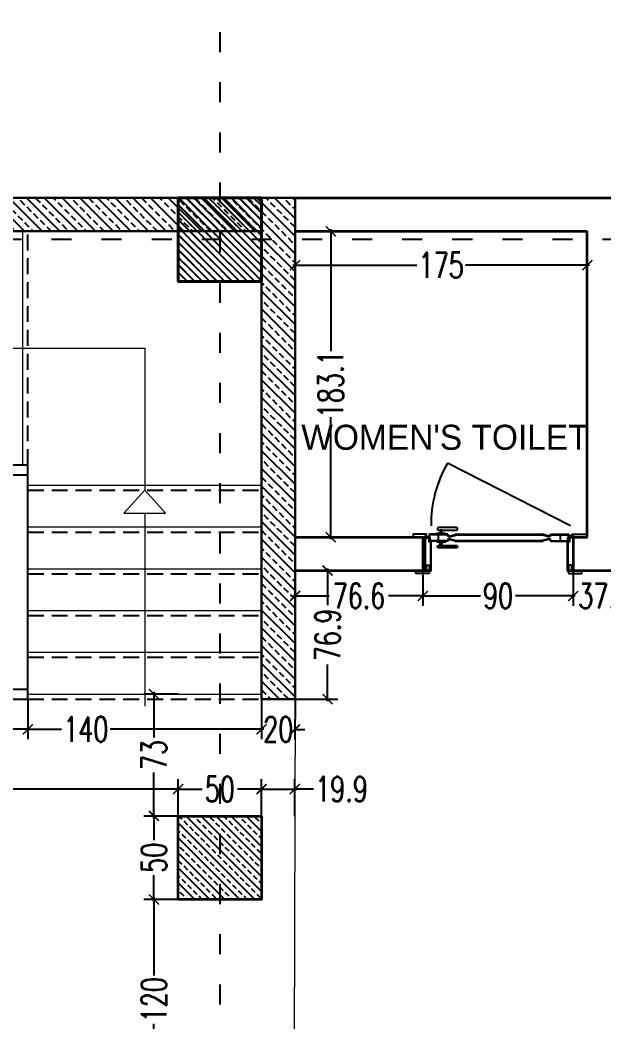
# Model space of a CAD drawing. Header units: centimetres. Extents: x -3207095 to 15275363, y -32656 to 4798027.
# Drawn here: x 684032 to 684382, y 4438224 to 4438823 of the extents above; entities that cross this region are included whole.
import ezdxf

# ---------------------------------------------------------------- set-up
doc = ezdxf.new("R2010")
doc.units = ezdxf.units.CM
for name, pattern in [('ACAD_ISO03W100', [30, 12, -18]), ('DASHED', [19.05, 12.7, -6.35]), ('DUZ', [500, 500]), ('HIDDEN', [0.375, 0.25, -0.125])]:
    doc.linetypes.add(name, pattern=pattern)
doc.layers.get('0').update_dxf_attribs({"color": 1, "linetype": 'DUZ'})
for name, color, linetype, lineweight in [('A-ANNO-PATT-4', 173, 'Continuous', 5), ('Area', 41, 'Continuous', 25), ('DUVAR', 7, 'Continuous', 35), ('iç duvar', 7, 'Continuous', 50), ('KOLON_F', 3, 'Continuous', 35)]:
    doc.layers.add(name, color=color, linetype=linetype, lineweight=lineweight)
for name, color, linetype in [('a-door', 2, 'Continuous'), ('DIM', 1, 'DUZ'), ('GOLGE', 8, 'HIDDEN'), ('GÖLGE', 8, 'DASHED'), ('KOLTAR_F', 145, 'Continuous'), ('LOGO', 7, 'Continuous')]:
    doc.layers.add(name, color=color, linetype=linetype)
doc.styles.add('DIM', font='ROMANSTW.SHX', dxfattribs={"width": 0.7})
doc.dimstyles.new('1_100', dxfattribs={"dimtxt": 15, "dimasz": 6, "dimexe": 6, "dimexo": 0, "dimgap": 2, "dimtad": 0, "dimdec": 1, "dimzin": 11, "dimdsep": 46, "dimtxsty": 'DIM', "dimblk": 'ARCHTICK', "dimcen": 3, "dimdle": 1.25, "dimclrt": 2, "dimadec": 0, "dimazin": 0, "dimtfac": 1.25, "dimtdec": 1, "dimtix": 1, "dimtofl": 0, "dimtmove": 1, "dimatfit": 3, "dimldrblk": 'ARCHTICK', "dimfxl": 20, "dimfxlon": 1, "dimtolj": 1, "dimtzin": 0, "dimarcsym": 0})

# ---------------------------------------------------------------- blocks, each defined once
blk = doc.blocks.new('_ArchTick')
at = {"color": 0, "linetype": 'ByBlock', "const_width": 0.15}
blk.add_lwpolyline([(-0.5, -0.5), (0.5, 0.5)], dxfattribs=at)
blk = doc.blocks.new('*D5506')
at = {"layer": 'Defpoints', "color": 0, "linetype": 'Continuous', "lineweight": 5, "transparency": 16777216}
for p in [(684126.79, 4438363.04), (683436.79, 4438346.93), (684126.79, 4438346.93)]:
    blk.add_point(p, dxfattribs=at)
at = {"layer": 'DIM', "color": 0, "linetype": 'Continuous', "lineweight": -2, "transparency": 16777216}
for p, q in [((683436.79, 4438346.93), (683436.79, 4438369.04)), ((684126.79, 4438346.93), (684126.79, 4438369.04)), ((683435.54, 4438363.04), (683766.29, 4438363.04)), ((684128.04, 4438363.04), (683797.29, 4438363.04))]:
    blk.add_line(p, q, dxfattribs=at)
at = {"layer": 'DIM', "color": 0, "linetype": 'Continuous', "lineweight": -2, "transparency": 16777216, "xscale": 6, "yscale": 6, "zscale": 6, "rotation": 180}
blk.add_blockref('_ArchTick', (683436.79, 4438363.04), dxfattribs=at)
at = {"layer": 'DIM', "color": 0, "linetype": 'Continuous', "lineweight": -2, "transparency": 16777216, "xscale": 6, "yscale": 6, "zscale": 6}
blk.add_blockref('_ArchTick', (684126.79, 4438363.04), dxfattribs=at)
at = {"layer": 'DIM', "color": 2, "linetype": 'Continuous', "lineweight": 5, "transparency": 16777216, "insert": (683781.79, 4438363.04), "char_height": 15, "attachment_point": 5, "style": 'DIM'}
blk.add_mtext('\\A1;690', dxfattribs=at)
blk = doc.blocks.new('*D5507')
at = {"layer": 'Defpoints', "color": 0, "linetype": 'Continuous', "lineweight": 5, "transparency": 16777216}
for p in [(684176.79, 4438363.04), (684126.79, 4438346.93), (684176.79, 4438346.93)]:
    blk.add_point(p, dxfattribs=at)
at = {"layer": 'DIM', "color": 0, "linetype": 'Continuous', "lineweight": -2, "transparency": 16777216}
for p, q in [((684126.79, 4438346.93), (684126.79, 4438369.04)), ((684176.79, 4438346.93), (684176.79, 4438369.04)), ((684125.54, 4438363.04), (684141.29, 4438363.04)), ((684178.04, 4438363.04), (684162.29, 4438363.04))]:
    blk.add_line(p, q, dxfattribs=at)
at = {"layer": 'DIM', "color": 0, "linetype": 'Continuous', "lineweight": -2, "transparency": 16777216, "xscale": 6, "yscale": 6, "zscale": 6, "rotation": 180}
blk.add_blockref('_ArchTick', (684126.79, 4438363.04), dxfattribs=at)
at = {"layer": 'DIM', "color": 0, "linetype": 'Continuous', "lineweight": -2, "transparency": 16777216, "xscale": 6, "yscale": 6, "zscale": 6}
blk.add_blockref('_ArchTick', (684176.79, 4438363.04), dxfattribs=at)
at = {"layer": 'DIM', "color": 2, "linetype": 'Continuous', "lineweight": 5, "transparency": 16777216, "insert": (684151.79, 4438363.04), "char_height": 15, "attachment_point": 5, "style": 'DIM'}
blk.add_mtext('\\A1;50', dxfattribs=at)
blk = doc.blocks.new('*D5508')
at = {"layer": 'Defpoints', "color": 0, "linetype": 'Continuous', "lineweight": 5, "transparency": 16777216}
for p in [(684196.65, 4438363.04), (684176.79, 4438346.93), (684196.65, 4438346.89)]:
    blk.add_point(p, dxfattribs=at)
at = {"layer": 'DIM', "color": 0, "linetype": 'Continuous', "lineweight": -2, "transparency": 16777216}
for p, q in [((684176.79, 4438346.93), (684176.79, 4438369.04)), ((684196.65, 4438346.89), (684196.65, 4438369.04)), ((684175.54, 4438363.04), (684197.9, 4438363.04)), ((684207.87, 4438363.04), (684196.65, 4438363.04))]:
    blk.add_line(p, q, dxfattribs=at)
at = {"layer": 'DIM', "color": 0, "linetype": 'Continuous', "lineweight": -2, "transparency": 16777216, "xscale": 6, "yscale": 6, "zscale": 6, "rotation": 180}
blk.add_blockref('_ArchTick', (684176.79, 4438363.04), dxfattribs=at)
at = {"layer": 'DIM', "color": 0, "linetype": 'Continuous', "lineweight": -2, "transparency": 16777216, "xscale": 6, "yscale": 6, "zscale": 6}
blk.add_blockref('_ArchTick', (684196.65, 4438363.04), dxfattribs=at)
at = {"layer": 'DIM', "color": 2, "linetype": 'Continuous', "lineweight": 5, "transparency": 16777216, "insert": (684224.62, 4438363.04), "char_height": 15, "attachment_point": 5, "style": 'DIM'}
blk.add_mtext('\\A1;19.9', dxfattribs=at)
blk = doc.blocks.new('*D5509')
at = {"layer": 'Defpoints', "color": 0, "linetype": 'Continuous', "lineweight": 5, "transparency": 16777216}
for p in [(684126.79, 4438296.93), (684112.33, 4438176.93), (684126.79, 4438176.93)]:
    blk.add_point(p, dxfattribs=at)
at = {"layer": 'DIM', "color": 0, "linetype": 'Continuous', "lineweight": -2, "transparency": 16777216}
for p, q in [((684126.79, 4438296.93), (684106.33, 4438296.93)), ((684112.33, 4438298.18), (684112.33, 4438251.43)), ((684112.33, 4438175.68), (684112.33, 4438222.43)), ((684126.79, 4438176.93), (684106.33, 4438176.93))]:
    blk.add_line(p, q, dxfattribs=at)
at = {"layer": 'DIM', "color": 0, "linetype": 'Continuous', "lineweight": -2, "transparency": 16777216, "xscale": 6, "yscale": 6, "zscale": 6}
for p, rotation in [((684112.33, 4438296.93), 90), ((684112.33, 4438176.93), 270)]:
    blk.add_blockref('_ArchTick', p, dxfattribs=dict(at, rotation=rotation))
at = {"layer": 'DIM', "color": 2, "linetype": 'Continuous', "lineweight": 5, "transparency": 16777216, "insert": (684112.33, 4438236.93), "char_height": 15, "attachment_point": 5, "rotation": 90, "style": 'DIM'}
blk.add_mtext('\\A1;120', dxfattribs=at)
blk = doc.blocks.new('*D4489')
at = {"layer": 'Defpoints', "color": 0, "linetype": 'Continuous', "lineweight": 5, "transparency": 16777216}
for p in [(684112.33, 4438346.93), (684126.79, 4438346.93), (684126.79, 4438296.93)]:
    blk.add_point(p, dxfattribs=at)
at = {"layer": 'DIM', "color": 0, "linetype": 'Continuous', "lineweight": -2, "transparency": 16777216}
for p, q in [((684126.79, 4438346.93), (684106.33, 4438346.93)), ((684112.33, 4438348.18), (684112.33, 4438332.43)), ((684112.33, 4438295.68), (684112.33, 4438311.43)), ((684126.79, 4438296.93), (684106.33, 4438296.93))]:
    blk.add_line(p, q, dxfattribs=at)
at = {"layer": 'DIM', "color": 0, "linetype": 'Continuous', "lineweight": -2, "transparency": 16777216, "xscale": 6, "yscale": 6, "zscale": 6}
for p, rotation in [((684112.33, 4438346.93), 90), ((684112.33, 4438296.93), 270)]:
    blk.add_blockref('_ArchTick', p, dxfattribs=dict(at, rotation=rotation))
at = {"layer": 'DIM', "color": 2, "linetype": 'Continuous', "lineweight": 5, "transparency": 16777216, "insert": (684112.33, 4438321.93), "char_height": 15, "attachment_point": 5, "rotation": 90, "style": 'DIM'}
blk.add_mtext('\\A1;50', dxfattribs=at)
blk = doc.blocks.new('*D5510')
at = {"layer": 'Defpoints', "color": 0, "linetype": 'Continuous', "lineweight": 5, "transparency": 16777216}
for p in [(684112.33, 4438419.93), (684126.79, 4438419.93), (684126.79, 4438346.93)]:
    blk.add_point(p, dxfattribs=at)
at = {"layer": 'DIM', "color": 0, "linetype": 'Continuous', "lineweight": -2, "transparency": 16777216}
for p, q in [((684112.33, 4438421.18), (684112.33, 4438393.93)), ((684126.79, 4438419.93), (684106.33, 4438419.93)), ((684112.33, 4438345.68), (684112.33, 4438372.93)), ((684126.79, 4438346.93), (684106.33, 4438346.93))]:
    blk.add_line(p, q, dxfattribs=at)
at = {"layer": 'DIM', "color": 0, "linetype": 'Continuous', "lineweight": -2, "transparency": 16777216, "xscale": 6, "yscale": 6, "zscale": 6}
for p, rotation in [((684112.33, 4438419.93), 90), ((684112.33, 4438346.93), 270)]:
    blk.add_blockref('_ArchTick', p, dxfattribs=dict(at, rotation=rotation))
at = {"layer": 'DIM', "color": 2, "linetype": 'Continuous', "lineweight": 5, "transparency": 16777216, "insert": (684112.33, 4438383.43), "char_height": 15, "attachment_point": 5, "rotation": 90, "style": 'DIM'}
blk.add_mtext('\\A1;73', dxfattribs=at)
blk = doc.blocks.new('*D5518')
at = {"layer": 'Defpoints', "color": 0, "linetype": 'Continuous', "lineweight": 5, "transparency": 16777216}
for p in [(683836.79, 4438416.93), (684036.79, 4438416.93), (684036.79, 4438398.84)]:
    blk.add_point(p, dxfattribs=at)
at = {"layer": 'DIM', "color": 0, "linetype": 'Continuous', "lineweight": -2, "transparency": 16777216}
for p, q in [((683836.79, 4438416.93), (683836.79, 4438392.84)), ((684036.79, 4438416.93), (684036.79, 4438392.84)), ((683835.54, 4438398.84), (683921.29, 4438398.84)), ((684038.04, 4438398.84), (683952.29, 4438398.84))]:
    blk.add_line(p, q, dxfattribs=at)
at = {"layer": 'DIM', "color": 0, "linetype": 'Continuous', "lineweight": -2, "transparency": 16777216, "xscale": 6, "yscale": 6, "zscale": 6, "rotation": 180}
blk.add_blockref('_ArchTick', (683836.79, 4438398.84), dxfattribs=at)
at = {"layer": 'DIM', "color": 0, "linetype": 'Continuous', "lineweight": -2, "transparency": 16777216, "xscale": 6, "yscale": 6, "zscale": 6}
blk.add_blockref('_ArchTick', (684036.79, 4438398.84), dxfattribs=at)
at = {"layer": 'DIM', "color": 2, "linetype": 'Continuous', "lineweight": 5, "transparency": 16777216, "insert": (683936.79, 4438398.84), "char_height": 15, "attachment_point": 5, "style": 'DIM'}
blk.add_mtext('\\A1;200', dxfattribs=at)
blk = doc.blocks.new('*D5519')
at = {"layer": 'Defpoints', "color": 0, "linetype": 'Continuous', "lineweight": 5, "transparency": 16777216}
for p in [(684036.79, 4438416.93), (684176.79, 4438416.93), (684176.79, 4438398.84)]:
    blk.add_point(p, dxfattribs=at)
at = {"layer": 'DIM', "color": 0, "linetype": 'Continuous', "lineweight": -2, "transparency": 16777216}
for p, q in [((684036.79, 4438416.93), (684036.79, 4438392.84)), ((684176.79, 4438416.93), (684176.79, 4438392.84)), ((684035.54, 4438398.84), (684057.02, 4438398.84)), ((684178.04, 4438398.84), (684086.02, 4438398.84))]:
    blk.add_line(p, q, dxfattribs=at)
at = {"layer": 'DIM', "color": 0, "linetype": 'Continuous', "lineweight": -2, "transparency": 16777216, "xscale": 6, "yscale": 6, "zscale": 6, "rotation": 180}
blk.add_blockref('_ArchTick', (684036.79, 4438398.84), dxfattribs=at)
at = {"layer": 'DIM', "color": 0, "linetype": 'Continuous', "lineweight": -2, "transparency": 16777216, "xscale": 6, "yscale": 6, "zscale": 6}
blk.add_blockref('_ArchTick', (684176.79, 4438398.84), dxfattribs=at)
at = {"layer": 'DIM', "color": 2, "linetype": 'Continuous', "lineweight": 5, "transparency": 16777216, "insert": (684071.52, 4438398.84), "char_height": 15, "attachment_point": 5, "style": 'DIM'}
blk.add_mtext('\\A1;140', dxfattribs=at)
blk = doc.blocks.new('*D5520')
at = {"layer": 'Defpoints', "color": 0, "linetype": 'Continuous', "lineweight": 5, "transparency": 16777216}
for p in [(684176.79, 4438416.93), (684196.79, 4438416.89), (684196.76, 4438398.8)]:
    blk.add_point(p, dxfattribs=at)
at = {"layer": 'DIM', "color": 0, "linetype": 'Continuous', "lineweight": -2, "transparency": 16777216}
for p, q in [((684176.79, 4438416.93), (684176.75, 4438392.84)), ((684196.79, 4438416.89), (684196.75, 4438392.8)), ((684176.76, 4438398.84), (684170.76, 4438398.85)), ((684196.76, 4438398.8), (684202.76, 4438398.79))]:
    blk.add_line(p, q, dxfattribs=at)
at = {"layer": 'DIM', "color": 0, "linetype": 'Continuous', "lineweight": -2, "transparency": 16777216, "xscale": 6, "yscale": 6, "zscale": 6}
for p, rotation in [((684176.76, 4438398.84), 359.8866358048035), ((684196.76, 4438398.8), 179.8866358048035)]:
    blk.add_blockref('_ArchTick', p, dxfattribs=dict(at, rotation=rotation))
at = {"layer": 'DIM', "color": 2, "linetype": 'Continuous', "lineweight": 5, "transparency": 16777216, "insert": (684186.76, 4438398.82), "char_height": 15, "attachment_point": 5, "rotation": 359.88664, "style": 'DIM'}
blk.add_mtext('\\A1;20', dxfattribs=at)
blk = doc.blocks.new('*D5522')
at = {"layer": 'Defpoints', "color": 0, "linetype": 'Continuous', "lineweight": 5, "transparency": 16777216}
for p in [(684196.79, 4438493.8), (684216.34, 4438493.8), (684196.79, 4438416.89)]:
    blk.add_point(p, dxfattribs=at)
at = {"layer": 'DIM', "color": 0, "linetype": 'Continuous', "lineweight": -2, "transparency": 16777216}
for p, q in [((684196.79, 4438493.8), (684222.34, 4438493.8)), ((684216.34, 4438495.05), (684216.34, 4438473.09)), ((684216.34, 4438415.64), (684216.34, 4438437.59)), ((684196.79, 4438416.89), (684222.34, 4438416.89))]:
    blk.add_line(p, q, dxfattribs=at)
at = {"layer": 'DIM', "color": 0, "linetype": 'Continuous', "lineweight": -2, "transparency": 16777216, "xscale": 6, "yscale": 6, "zscale": 6}
for p, rotation in [((684216.34, 4438493.8), 89.99994167387624), ((684216.34, 4438416.89), 269.9999416738763)]:
    blk.add_blockref('_ArchTick', p, dxfattribs=dict(at, rotation=rotation))
at = {"layer": 'DIM', "color": 2, "linetype": 'Continuous', "lineweight": 5, "transparency": 16777216, "insert": (684216.34, 4438455.34), "char_height": 15, "attachment_point": 5, "rotation": 89.99994, "style": 'DIM'}
blk.add_mtext('\\A1;76.9', dxfattribs=at)
blk = doc.blocks.new('*D4497')
at = {"layer": 'Defpoints', "color": 0, "linetype": 'Continuous', "lineweight": 5, "transparency": 16777216}
for p in [(684196.79, 4438493.8), (684273.35, 4438493.8), (684273.35, 4438478.65)]:
    blk.add_point(p, dxfattribs=at)
at = {"layer": 'DIM', "color": 0, "linetype": 'Continuous', "lineweight": -2, "transparency": 16777216}
for p, q in [((684196.79, 4438493.8), (684196.79, 4438472.65)), ((684273.35, 4438493.8), (684273.35, 4438472.65)), ((684195.54, 4438478.65), (684217.32, 4438478.65)), ((684274.6, 4438478.65), (684252.82, 4438478.65))]:
    blk.add_line(p, q, dxfattribs=at)
at = {"layer": 'DIM', "color": 0, "linetype": 'Continuous', "lineweight": -2, "transparency": 16777216, "xscale": 6, "yscale": 6, "zscale": 6, "rotation": 180}
blk.add_blockref('_ArchTick', (684196.79, 4438478.65), dxfattribs=at)
at = {"layer": 'DIM', "color": 0, "linetype": 'Continuous', "lineweight": -2, "transparency": 16777216, "xscale": 6, "yscale": 6, "zscale": 6}
blk.add_blockref('_ArchTick', (684273.35, 4438478.65), dxfattribs=at)
at = {"layer": 'DIM', "color": 2, "linetype": 'Continuous', "lineweight": 5, "transparency": 16777216, "insert": (684235.07, 4438478.65), "char_height": 15, "attachment_point": 5, "style": 'DIM'}
blk.add_mtext('\\A1;76.6', dxfattribs=at)
blk = doc.blocks.new('*D5523')
at = {"layer": 'Defpoints', "color": 0, "linetype": 'Continuous', "lineweight": 5, "transparency": 16777216}
for p in [(684273.35, 4438493.8), (684363.35, 4438493.8), (684363.35, 4438478.65)]:
    blk.add_point(p, dxfattribs=at)
at = {"layer": 'DIM', "color": 0, "linetype": 'Continuous', "lineweight": -2, "transparency": 16777216}
for p, q in [((684273.35, 4438493.8), (684273.35, 4438472.65)), ((684363.35, 4438493.8), (684363.35, 4438472.65)), ((684272.1, 4438478.65), (684307.85, 4438478.65)), ((684364.6, 4438478.65), (684328.85, 4438478.65))]:
    blk.add_line(p, q, dxfattribs=at)
at = {"layer": 'DIM', "color": 0, "linetype": 'Continuous', "lineweight": -2, "transparency": 16777216, "xscale": 6, "yscale": 6, "zscale": 6, "rotation": 180}
blk.add_blockref('_ArchTick', (684273.35, 4438478.65), dxfattribs=at)
at = {"layer": 'DIM', "color": 0, "linetype": 'Continuous', "lineweight": -2, "transparency": 16777216, "xscale": 6, "yscale": 6, "zscale": 6}
blk.add_blockref('_ArchTick', (684363.35, 4438478.65), dxfattribs=at)
at = {"layer": 'DIM', "color": 2, "linetype": 'Continuous', "lineweight": 5, "transparency": 16777216, "insert": (684318.35, 4438478.65), "char_height": 15, "attachment_point": 5, "style": 'DIM'}
blk.add_mtext('\\A1;90', dxfattribs=at)
blk = doc.blocks.new('*D5524')
at = {"layer": 'Defpoints', "color": 0, "linetype": 'Continuous', "lineweight": 5, "transparency": 16777216}
for p in [(684363.35, 4438493.8), (684401, 4438493.8), (684401, 4438478.65)]:
    blk.add_point(p, dxfattribs=at)
at = {"layer": 'DIM', "color": 0, "linetype": 'Continuous', "lineweight": -2, "transparency": 16777216}
for p, q in [((684363.35, 4438493.8), (684363.35, 4438472.65)), ((684401, 4438493.8), (684401, 4438472.65)), ((684363.35, 4438478.65), (684357.35, 4438478.65)), ((684401, 4438478.65), (684407, 4438478.65))]:
    blk.add_line(p, q, dxfattribs=at)
at = {"layer": 'DIM', "color": 0, "linetype": 'Continuous', "lineweight": -2, "transparency": 16777216, "xscale": 6, "yscale": 6, "zscale": 6}
blk.add_blockref('_ArchTick', (684363.35, 4438478.65), dxfattribs=at)
at = {"layer": 'DIM', "color": 0, "linetype": 'Continuous', "lineweight": -2, "transparency": 16777216, "xscale": 6, "yscale": 6, "zscale": 6, "rotation": 180}
blk.add_blockref('_ArchTick', (684401, 4438478.65), dxfattribs=at)
at = {"layer": 'DIM', "color": 2, "linetype": 'Continuous', "lineweight": 5, "transparency": 16777216, "insert": (684382.17, 4438478.65), "char_height": 15, "attachment_point": 5, "style": 'DIM'}
blk.add_mtext('\\A1;37.6', dxfattribs=at)
blk = doc.blocks.new('*D5565')
at = {"layer": 'Defpoints', "color": 0, "linetype": 'Continuous', "lineweight": 5, "transparency": 16777216}
for p in [(684196.79, 4438696.93), (684371.79, 4438696.93), (684371.79, 4438676.65)]:
    blk.add_point(p, dxfattribs=at)
at = {"layer": 'DIM', "color": 0, "linetype": 'Continuous', "lineweight": -2, "transparency": 16777216}
for p, q in [((684196.79, 4438696.65), (684196.79, 4438670.65)), ((684371.79, 4438696.65), (684371.79, 4438670.65)), ((684195.54, 4438676.65), (684269.79, 4438676.65)), ((684373.04, 4438676.65), (684298.79, 4438676.65))]:
    blk.add_line(p, q, dxfattribs=at)
at = {"layer": 'DIM', "color": 0, "linetype": 'Continuous', "lineweight": -2, "transparency": 16777216, "xscale": 6, "yscale": 6, "zscale": 6, "rotation": 180}
blk.add_blockref('_ArchTick', (684196.79, 4438676.65), dxfattribs=at)
at = {"layer": 'DIM', "color": 0, "linetype": 'Continuous', "lineweight": -2, "transparency": 16777216, "xscale": 6, "yscale": 6, "zscale": 6}
blk.add_blockref('_ArchTick', (684371.79, 4438676.65), dxfattribs=at)
at = {"layer": 'DIM', "color": 2, "linetype": 'Continuous', "lineweight": 5, "transparency": 16777216, "insert": (684284.29, 4438676.65), "char_height": 15, "attachment_point": 5, "style": 'DIM'}
blk.add_mtext('\\A1;175', dxfattribs=at)
blk = doc.blocks.new('*D5567')
at = {"layer": 'Defpoints', "color": 0, "linetype": 'Continuous', "lineweight": 5, "transparency": 16777216}
for p in [(684196.79, 4438696.93), (684196.79, 4438513.8), (684218.18, 4438513.8)]:
    blk.add_point(p, dxfattribs=at)
at = {"layer": 'DIM', "color": 0, "linetype": 'Continuous', "lineweight": -2, "transparency": 16777216}
for p, q in [((684198.18, 4438696.93), (684224.18, 4438696.93)), ((684218.18, 4438698.18), (684218.18, 4438625.11)), ((684218.18, 4438512.55), (684218.18, 4438585.61)), ((684198.18, 4438513.8), (684224.18, 4438513.8))]:
    blk.add_line(p, q, dxfattribs=at)
at = {"layer": 'DIM', "color": 0, "linetype": 'Continuous', "lineweight": -2, "transparency": 16777216, "xscale": 6, "yscale": 6, "zscale": 6}
for p, rotation in [((684218.18, 4438696.93), 90), ((684218.18, 4438513.8), 270)]:
    blk.add_blockref('_ArchTick', p, dxfattribs=dict(at, rotation=rotation))
at = {"layer": 'DIM', "color": 2, "linetype": 'Continuous', "lineweight": 5, "transparency": 16777216, "insert": (684218.18, 4438605.36), "char_height": 15, "attachment_point": 5, "rotation": 90, "style": 'DIM'}
blk.add_mtext('\\A1;183.1', dxfattribs=at)
blk = doc.blocks.new('*D5819')
at = {"layer": 'Defpoints', "color": 0, "linetype": 'Continuous', "lineweight": 5, "transparency": 16777216}
for p in [(691256.93, 4438668.74), (0, 4437978.74), (691238.54, 4437978.74)]:
    blk.add_point(p, dxfattribs=at)
at = {"layer": 'DIM', "color": 0, "linetype": 'Continuous', "lineweight": -2, "transparency": 16777216}
for p, q in [((691256.93, 4438668.74), (691232.54, 4438668.74)), ((691238.54, 4438669.99), (691238.54, 4438339.24)), ((691238.54, 4437977.49), (691238.54, 4438308.24)), ((691218.54, 4437978.74), (691244.54, 4437978.74))]:
    blk.add_line(p, q, dxfattribs=at)
at = {"layer": 'DIM', "color": 0, "linetype": 'Continuous', "lineweight": -2, "transparency": 16777216, "xscale": 6, "yscale": 6, "zscale": 6}
for p, rotation in [((691238.54, 4438668.74), 90), ((691238.54, 4437978.74), 270)]:
    blk.add_blockref('_ArchTick', p, dxfattribs=dict(at, rotation=rotation))
at = {"layer": 'DIM', "color": 2, "linetype": 'Continuous', "lineweight": 5, "transparency": 16777216, "insert": (691238.54, 4438323.74), "char_height": 15, "attachment_point": 5, "rotation": 90, "style": 'DIM'}
blk.add_mtext('\\A1;690', dxfattribs=at)

msp = doc.modelspace()

# ---------------------------------------------------------------- hatches: boundary and pattern name
h = msp.add_hatch()
h.set_pattern_fill('ANSI33', color=9, scale=30, angle=90)
h.set_pattern_definition([(135, (5204265.075, 3691924.347), (-5.303300859, -5.303300859), []), (135, (5204265.075, 3691929.65), (-5.303300859, -5.303300859), [3.75, -1.875])])
h.paths.add_polyline_path([(683696.79, 4438696.93), (683696.79, 4438716.93), (684196.79, 4438716.93), (684196.79, 4438416.93), (684176.79, 4438416.93), (684176.79, 4438696.93)])
at = {"layer": 'KOLTAR_F'}
h = msp.add_hatch(dxfattribs=at)
h.set_pattern_fill('ANSI33', color=256, angle=90, style=0)
h.set_pattern_definition([(135, (5187659.261, 3778083.4494), (-4.4901280605, -4.4901280605), []), (135, (5187659.261, 3778087.9395), (-4.4901280605, -4.4901280605), [3.175, -1.5875])])
h.paths.add_polyline_path([(684176.79, 4438666.93), (684176.79, 4438716.93), (684126.79, 4438716.93), (684126.79, 4438666.93)])
h = msp.add_hatch(dxfattribs=at)
h.set_pattern_fill('ANSI33', color=256, angle=90, style=0)
h.set_pattern_definition([(135, (5188539.261, 3778083.4494), (-4.4901280605, -4.4901280605), []), (135, (5188539.261, 3778087.9395), (-4.4901280605, -4.4901280605), [3.175, -1.5875])])
h.paths.add_polyline_path([(684126.79, 4438666.93), (684126.79, 4438716.93), (684176.79, 4438716.93), (684176.79, 4438666.93)])
h = msp.add_hatch(dxfattribs=at)
h.set_pattern_fill('ANSI33', color=256, angle=90, style=0)
h.set_pattern_definition([(135, (5188539.261, 3777713.4494), (-4.4901280605, -4.4901280605), []), (135, (5188539.261, 3777717.9395), (-4.4901280605, -4.4901280605), [3.175, -1.5875])])
h.paths.add_polyline_path([(684126.79, 4438296.93), (684126.79, 4438346.93), (684176.79, 4438346.93), (684176.79, 4438296.93)])

# ---------------------------------------------------------------- linework, layer by layer
at = {"color": 232, "linetype": 'ACAD_ISO03W100'}
for p, q in [((684151.79, 4439926.16), (684151.79, 4436667.31)), ((685862.98, 4438691.93), (681754.42, 4438691.93))]:
    msp.add_line(p, q, dxfattribs=at)
at = {"color": 7}
for p, q in [((684196.79, 4438716.93), (683366.79, 4438716.93)), ((684196.79, 4438716.93), (684196.79, 4438416.93)), ((683696.79, 4438696.93), (684176.79, 4438696.93)), ((684176.79, 4438696.93), (684176.79, 4438416.93)), ((684273.35, 4438513.8), (684273.35, 4438493.8)), ((684363.35, 4438513.8), (684363.35, 4438493.8)), ((684176.32, 4438416.93), (684196.32, 4438416.93))]:
    msp.add_line(p, q, dxfattribs=at)
at = {"color": 30}
msp.add_line((684363.35, 4438493.8), (684363.35, 4438513.8), dxfattribs=at)
at = {"color": 7}
msp.add_lwpolyline([(683696.79, 4438696.93), (683696.79, 4438716.93), (684196.79, 4438716.93), (684196.79, 4438416.93), (684176.79, 4438416.93), (684176.79, 4438696.93), (683696.79, 4438696.93)], dxfattribs=at)
at = {"layer": 'A-ANNO-PATT-4'}
for points in [[(683853.53, 4438626.93), (683853.53, 4438639.39), (683839.79, 4438626.93), (683853.53, 4438614.47), (683853.53, 4438626.93), (684106.79, 4438626.93), (684106.79, 4438541.93)], [(684106.79, 4438528.19), (684119.25, 4438528.19), (684106.79, 4438541.93), (684094.33, 4438528.19), (684106.79, 4438528.19), (684106.79, 4438412.76)]]:
    msp.add_lwpolyline(points, dxfattribs=at)
at = {"layer": 'a-door'}
for p, q in [((684274.69, 4438513.8), (684274.69, 4438493.8)), ((684274.99, 4438513.8), (684277.19, 4438513.8)), ((684274.99, 4438513.49), (684276.89, 4438513.49)), ((684277.24, 4438515.6), (684276.79, 4438513.8)), ((684276.79, 4438513.8), (684277.49, 4438513.8)), ((684276.87, 4438514.1), (684277.79, 4438514.1)), ((684276.89, 4438513.49), (684276.89, 4438511.1)), ((684277.89, 4438511.1), (684276.89, 4438511.1)), ((684287.93, 4438515.3), (684277.16, 4438515.3)), ((684277.19, 4438513.8), (684277.19, 4438511.4)), ((684278.19, 4438511.4), (684277.19, 4438511.4)), ((684288.33, 4438515.6), (684277.24, 4438515.6)), ((684277.49, 4438511.4), (684277.49, 4438513.8)), ((684288.33, 4438511.4), (684277.49, 4438511.4)), ((684277.79, 4438511.7), (684277.79, 4438514.1)), ((684287.93, 4438511.7), (684277.79, 4438511.7)), ((684277.89, 4438511.1), (684277.89, 4438494.11)), ((684278.19, 4438511.4), (684278.19, 4438493.8)), ((684282.54, 4438515.3), (684282.54, 4438511.7)), ((684288.33, 4438515.3), (684288.33, 4438515.6)), ((684288.33, 4438511.7), (684288.33, 4438511.4)), ((684288.93, 4438514.7), (684289.15, 4438514.7)), ((684288.93, 4438514.1), (684288.93, 4438514.3)), ((684289.23, 4438514.1), (684288.93, 4438514.1)), ((684288.93, 4438512.9), (684288.93, 4438512.7)), ((684289.23, 4438512.9), (684288.93, 4438512.9)), ((684288.93, 4438512.3), (684289.15, 4438512.3)), ((684289.15, 4438514.5), (684289.15, 4438514.7)), ((684289.15, 4438514.5), (684289.3, 4438514.5)), ((684289.15, 4438512.5), (684289.15, 4438512.3)), ((684289.15, 4438512.5), (684289.3, 4438512.5)), ((684289.23, 4438514.1), (684293.13, 4438515.1)), ((684289.23, 4438512.9), (684293.13, 4438511.9)), ((684289.3, 4438514.5), (684292.73, 4438515.38)), ((684289.3, 4438512.5), (684292.73, 4438511.63)), ((684292.73, 4438515.6), (684293.13, 4438515.6)), ((684292.73, 4438515.6), (684292.73, 4438515.38)), ((684292.73, 4438515.6), (684292.73, 4438515.38)), ((684292.73, 4438511.4), (684292.73, 4438511.63)), ((684292.73, 4438511.4), (684292.73, 4438511.63)), ((684292.73, 4438511.4), (684293.13, 4438511.4)), ((684293.13, 4438515.6), (684345.31, 4438515.6)), ((684293.13, 4438515.2), (684344.91, 4438515.2)), ((684293.13, 4438515.2), (684293.13, 4438515.1)), ((684293.13, 4438511.8), (684293.13, 4438511.9)), ((684293.13, 4438511.8), (684344.91, 4438511.8)), ((684293.13, 4438511.4), (684345.31, 4438511.4)), ((684345.31, 4438515.6), (684344.91, 4438515.6)), ((684344.91, 4438515.2), (684344.91, 4438515.1)), ((684348.81, 4438514.1), (684344.91, 4438515.1)), ((684348.81, 4438512.9), (684344.91, 4438511.9)), ((684344.91, 4438511.8), (684344.91, 4438511.9)), ((684345.31, 4438511.4), (684344.91, 4438511.4)), ((684345.31, 4438515.6), (684345.31, 4438515.38)), ((684345.31, 4438515.6), (684345.31, 4438515.38)), ((684348.74, 4438514.5), (684345.31, 4438515.38)), ((684348.74, 4438512.5), (684345.31, 4438511.63)), ((684345.31, 4438511.4), (684345.31, 4438511.63)), ((684345.31, 4438511.4), (684345.31, 4438511.63)), ((684348.89, 4438514.5), (684348.74, 4438514.5)), ((684348.89, 4438512.5), (684348.74, 4438512.5)), ((684348.81, 4438514.1), (684349.11, 4438514.1)), ((684348.81, 4438512.9), (684349.11, 4438512.9)), ((684348.89, 4438514.5), (684348.89, 4438514.7)), ((684349.11, 4438514.7), (684348.89, 4438514.7)), ((684348.89, 4438512.5), (684348.89, 4438512.3)), ((684349.11, 4438512.3), (684348.89, 4438512.3)), ((684349.11, 4438514.1), (684349.11, 4438514.3)), ((684349.11, 4438512.9), (684349.11, 4438512.7)), ((684349.71, 4438515.6), (684360.81, 4438515.6)), ((684349.71, 4438515.3), (684349.71, 4438515.6)), ((684349.71, 4438511.7), (684349.71, 4438511.4)), ((684349.71, 4438511.4), (684360.55, 4438511.4)), ((684350.11, 4438515.3), (684360.88, 4438515.3)), ((684350.11, 4438511.7), (684360.25, 4438511.7)), ((684355.5, 4438515.3), (684355.5, 4438511.7)), ((684359.85, 4438511.4), (684360.85, 4438511.4)), ((684359.85, 4438511.4), (684359.85, 4438493.8)), ((684360.15, 4438511.1), (684361.15, 4438511.1)), ((684360.15, 4438511.1), (684360.15, 4438494.11)), ((684360.25, 4438511.7), (684360.25, 4438514.1)), ((684361.17, 4438514.1), (684360.25, 4438514.1)), ((684360.55, 4438511.4), (684360.55, 4438513.8)), ((684361.25, 4438513.8), (684360.55, 4438513.8)), ((684360.81, 4438515.6), (684361.25, 4438513.8)), ((684360.85, 4438513.8), (684360.85, 4438511.4)), ((684363.05, 4438513.8), (684360.85, 4438513.8)), ((684361.15, 4438513.49), (684361.15, 4438511.1)), ((684363.05, 4438513.49), (684361.15, 4438513.49)), ((684363.35, 4438513.8), (684363.35, 4438493.8)), ((684363.85, 4438513.8), (684363.35, 4438513.8)), ((684269.14, 4438492), (684269.14, 4438493.8)), ((684269.14, 4438492), (684269.14, 4438493.8)), ((684275.34, 4438493.8), (684269.14, 4438493.8)), ((684274.04, 4438493.8), (684275.34, 4438493.8)), ((684274.04, 4438493.8), (684275.34, 4438493.8)), ((684275.34, 4438497), (684277.14, 4438497)), ((684275.34, 4438497), (684277.14, 4438497)), ((684275.34, 4438497), (684275.34, 4438493.8)), ((684275.34, 4438497), (684275.34, 4438493.8)), ((684277.14, 4438497), (684277.14, 4438492)), ((684277.14, 4438497), (684277.14, 4438492)), ((684277.89, 4438494.11), (684277.14, 4438494.11)), ((684277.14, 4438493.8), (684278.44, 4438493.8)), ((684360.6, 4438493.8), (684359.3, 4438493.8)), ((684360.15, 4438494.11), (684360.6, 4438494.11)), ((684360.6, 4438497), (684360.6, 4438492)), ((684362.4, 4438497), (684360.6, 4438497)), ((684362.4, 4438497), (684362.4, 4438493.8)), ((684363.7, 4438493.8), (684362.4, 4438493.8)), ((684362.4, 4438493.8), (684368.6, 4438493.8)), ((684368.6, 4438492), (684368.6, 4438493.8)), ((684277.14, 4438492), (684269.14, 4438492)), ((684360.6, 4438492), (684368.6, 4438492))]:
    msp.add_line(p, q, dxfattribs=at)
for points in [[(684282.09, 4438518.9), (684282.09, 4438518.8, 0.414214), (684282.79, 4438518.1), (684293.39, 4438518.1, 0.414214), (684294.09, 4438518.8), (684294.09, 4438518.9, 0.414214), (684293.39, 4438519.6), (684282.79, 4438519.6, 0.414214)], [(684282.09, 4438508.1), (684282.09, 4438508.2, -0.414214), (684282.79, 4438508.9), (684293.39, 4438508.9, -0.414214), (684294.09, 4438508.2), (684294.09, 4438508.1, -0.414214), (684293.39, 4438507.4), (684282.79, 4438507.4, -0.414214)]]:
    msp.add_lwpolyline(points, format="xyb", close=True, dxfattribs=at)
for points in [[(684283.79, 4438518.1), (684283.79, 4438516.1), (684284.79, 4438516.1), (684284.79, 4438518.1)], [(684274.69, 4438513.05), (684274.99, 4438513.05), (684274.99, 4438514.55), (684274.69, 4438514.55)], [(684274.69, 4438513.05), (684274.99, 4438513.05), (684274.99, 4438514.55), (684274.69, 4438514.55)], [(684281.79, 4438516.1), (684281.79, 4438515.6), (684286.79, 4438515.6), (684286.79, 4438516.1)], [(684281.79, 4438510.9), (684281.79, 4438511.4), (684286.79, 4438511.4), (684286.79, 4438510.9)], [(684283.79, 4438508.9), (684283.79, 4438510.9), (684284.79, 4438510.9), (684284.79, 4438508.9)], [(684363.35, 4438513.05), (684363.05, 4438513.05), (684363.05, 4438514.55), (684363.35, 4438514.55)]]:
    msp.add_lwpolyline(points, close=True, dxfattribs=at)
for points in [[(684274.99, 4438513.8), (684275.49, 4438513.8), (684275.49, 4438515.6), (684267.49, 4438515.6), (684267.49, 4438513.8), (684274.69, 4438513.8)], [(684363.3, 4438513.8), (684362.8, 4438513.8), (684362.8, 4438515.6), (684371.79, 4438515.6), (684371.79, 4438513.8), (684363.6, 4438513.8)]]:
    msp.add_lwpolyline(points, dxfattribs=at)
msp.add_circle((684361.69, 4438514.3), 0.5, dxfattribs=at)
for centre, radius, start, end in [((684288.93, 4438515.3), 1, 180, 270), ((684288.93, 4438511.7), 1, 90, 180), ((684288.93, 4438515.3), 0.6, 180, 270), ((684288.93, 4438511.7), 0.6, 90, 180), ((684349.11, 4438515.3), 0.6, 270, 0), ((684349.11, 4438515.3), 1, 270, 0), ((684349.11, 4438511.7), 1, 0, 90), ((684349.11, 4438511.7), 0.6, 0, 90)]:
    msp.add_arc(centre, radius, start, end, dxfattribs=at)
at = {"layer": 'Area'}
for p, q in [((684196.79, 4438416.93), (684196.79, 4438670.93)), ((684036.79, 4438556.93), (683836.79, 4438556.93)), ((684036.79, 4438416.93), (684036.79, 4438556.93)), ((684036.79, 4438550.93), (683836.79, 4438550.93)), ((683836.79, 4438422.93), (684036.79, 4438422.93)), ((683836.79, 4438416.93), (684036.79, 4438416.93))]:
    msp.add_line(p, q, dxfattribs=at)
for points in [[(684196.79, 4438416.93), (684196.79, 4438716.93), (683766.79, 4438716.93)], [(684176.79, 4438716.93), (684196.79, 4438716.93), (684196.79, 4438416.93)]]:
    msp.add_lwpolyline(points, dxfattribs=at)
at = {"layer": 'DUVAR'}
for p, q in [((684196.79, 4438716.93), (684566.79, 4438716.93)), ((684196.79, 4438696.93), (684371.79, 4438696.93)), ((684371.79, 4438513.8), (684371.79, 4438696.93)), ((684196.79, 4438513.8), (684277.79, 4438513.8)), ((684273.35, 4438513.8), (684273.35, 4438493.8)), ((684360.25, 4438513.8), (684371.79, 4438513.8)), ((684363.35, 4438513.8), (684363.35, 4438493.8)), ((684363.35, 4438513.8), (684363.35, 4438493.8)), ((684196.79, 4438493.8), (684278.19, 4438493.8)), ((684359.85, 4438493.8), (684404.5, 4438493.8))]:
    msp.add_line(p, q, dxfattribs=at)
at = {"layer": 'GOLGE', "ltscale": 0.5}
msp.add_line((684359.85, 4438493.8), (684360.6, 4438493.8), dxfattribs=at)
at = {"layer": 'GÖLGE', "ltscale": 0.75}
for p, q in [((684036.79, 4438556.93), (684036.79, 4438696.93)), ((684036.79, 4438541.93), (684176.79, 4438541.93)), ((684036.79, 4438516.93), (684176.79, 4438516.93)), ((684036.79, 4438491.93), (684176.79, 4438491.93)), ((684036.79, 4438466.93), (684176.79, 4438466.93)), ((684036.79, 4438441.93), (684176.79, 4438441.93)), ((684036.79, 4438416.93), (684176.79, 4438416.93))]:
    msp.add_line(p, q, dxfattribs=at)
at = {"layer": 'iç duvar', "color": 252, "linetype": 'Continuous', "lineweight": 5, "true_color": 0x939598}
msp.add_line((683436.79, 4438716.93), (684126.79, 4438716.93), dxfattribs=at)
at = {"layer": 'iç duvar', "color": 251, "lineweight": 5}
for p, q in [((684033.79, 4438556.93), (684033.79, 4438696.93)), ((684036.79, 4438544.93), (684176.79, 4438544.93)), ((684036.79, 4438519.93), (684176.79, 4438519.93)), ((684036.79, 4438494.93), (684176.79, 4438494.93)), ((684036.79, 4438469.93), (684176.79, 4438469.93)), ((684036.79, 4438444.93), (684176.79, 4438444.93)), ((684036.79, 4438419.93), (684176.79, 4438419.93)), ((684196.79, 4438416.93), (684196.32, 4438176.93))]:
    msp.add_line(p, q, dxfattribs=at)
at = {"layer": 'KOLON_F'}
for points in [[(684176.79, 4438666.93), (684176.79, 4438716.93), (684126.79, 4438716.93), (684126.79, 4438666.93)], [(684126.79, 4438666.93), (684126.79, 4438716.93), (684176.79, 4438716.93), (684176.79, 4438666.93)], [(684126.79, 4438296.93), (684126.79, 4438346.93), (684176.79, 4438346.93), (684176.79, 4438296.93)]]:
    msp.add_lwpolyline(points, close=True, dxfattribs=at)
at = {"layer": 'LOGO'}
msp.add_line((684361.81, 4438520.6), (684288.1, 4438558.1), dxfattribs=at)
msp.add_arc((684350.62, 4438521.61), 72.39, 149.72839, 180.79634, dxfattribs=at)

# ---------------------------------------------------------------- texts
at = {"insert": (684200.55, 4438581.14), "char_height": 15, "attachment_point": 1}
msp.add_mtext_dynamic_manual_height_columns("{\\fCentury Gothic|b0|i0|c162|p34;\\C7;WOMEN'S TOILET}", width=178.9456, gutter_width=9.37, heights=[0], dxfattribs=at)

# ---------------------------------------------------------------- dimensions: what is measured, and where the dimension line sits
at = {"layer": 'DIM', "linetype": 'Continuous', "lineweight": 5}
for base, p1, p2, picture, middle in [((684371.79, 4438676.65), (684196.79, 4438696.93), (684371.79, 4438696.93), '*D5565', (684284.29, 4438676.65)), ((684273.35, 4438478.65), (684196.79, 4438493.8), (684273.35, 4438493.8), '*D4497', (684235.07, 4438478.65)), ((684363.35, 4438478.65), (684273.35, 4438493.8), (684363.35, 4438493.8), '*D5523', (684318.35, 4438478.65)), ((684400.996, 4438478.6538), (684363.3473, 4438493.801), (684400.996, 4438493.801), '*D5524', (684382.1716, 4438478.6538)), ((684036.79, 4438398.84), (683836.79, 4438416.93), (684036.79, 4438416.93), '*D5518', (683936.79, 4438398.84)), ((684126.79, 4438363.04), (683436.79, 4438346.93), (684126.79, 4438346.93), '*D5506', (683781.79, 4438363.04)), ((684176.79, 4438363.04), (684126.79, 4438346.93), (684176.79, 4438346.93), '*D5507', (684151.79, 4438363.04))]:
    dim = msp.add_linear_dim(base=base, p1=p1, p2=p2, dimstyle='1_100', dxfattribs=at)
    dim.commit()
    dim.dimension.update_dxf_attribs({"geometry": picture, "text_midpoint": middle})
for base, p1, p2, picture, middle in [((684218.18, 4438513.8), (684196.79, 4438696.93), (684196.79, 4438513.8), '*D5567', (684218.18, 4438605.36)), ((691238.54, 4437978.74), (691256.93, 4438668.74), (0, 4437978.74), '*D5819', (691238.54, 4438323.74)), ((684112.33, 4438419.93), (684126.79, 4438346.93), (684126.79, 4438419.93), '*D5510', (684112.33, 4438383.43)), ((684112.33, 4438346.93), (684126.79, 4438296.93), (684126.79, 4438346.93), '*D4489', (684112.33, 4438321.93)), ((684112.33, 4438176.93), (684126.79, 4438296.93), (684126.79, 4438176.93), '*D5509', (684112.33, 4438236.93))]:
    dim = msp.add_linear_dim(base=base, p1=p1, p2=p2, angle=90, dimstyle='1_100', dxfattribs=at)
    dim.commit()
    dim.dimension.update_dxf_attribs({"geometry": picture, "text_midpoint": middle})
for p1, p2, distance, picture, middle in [((684196.79, 4438416.89), (684196.79, 4438493.8), -19.54, '*D5522', (684216.34, 4438455.34)), ((684176.79, 4438416.93), (684196.79, 4438416.89), -18.09, '*D5520', (684186.76, 4438398.82))]:
    dim = msp.add_aligned_dim(p1=p1, p2=p2, distance=distance, dimstyle='1_100', dxfattribs=at)
    dim.commit()
    dim.dimension.update_dxf_attribs({"geometry": picture, "text_midpoint": middle})
for base, p1, p2, picture, middle in [((684176.79, 4438398.84), (684036.79, 4438416.93), (684176.79, 4438416.93), '*D5519', (684071.52, 4438398.84)), ((684196.65, 4438363.04), (684176.79, 4438346.93), (684196.65, 4438346.89), '*D5508', (684224.62, 4438363.04))]:
    dim = msp.add_linear_dim(base=base, p1=p1, p2=p2, dimstyle='1_100', dxfattribs=at)
    dim.commit()
    dim.dimension.update_dxf_attribs({"geometry": picture, "text_midpoint": middle, "dimtype": 160})

doc.saveas('drawing.dxf')
